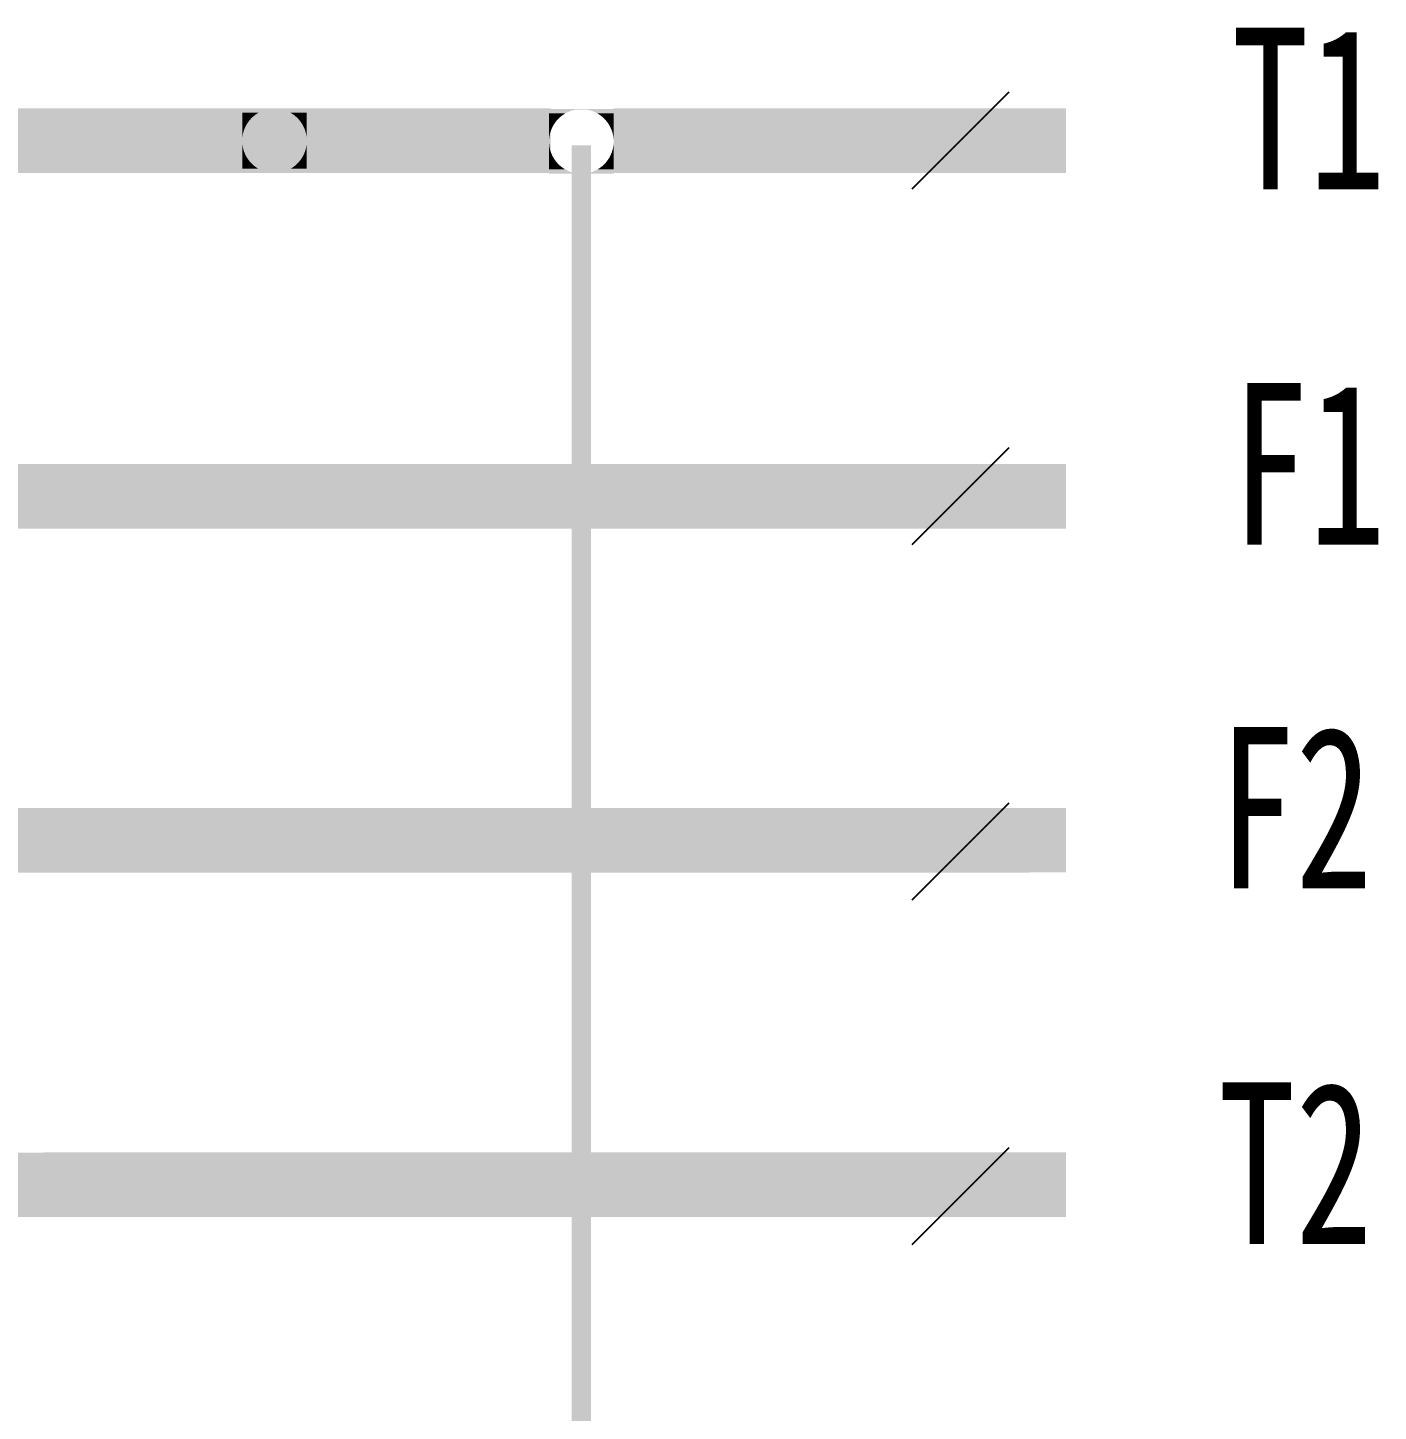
# Model space of a CAD drawing. Header units: millimetres. Extents: x 10667 to 23854, y -3427 to -2899.
# Drawn here: x 15660.24 to 15702.03, y -3181.04 to -3138.22 of the extents above; entities that cross this region are included whole.
import ezdxf

# ---------------------------------------------------------------- set-up
doc = ezdxf.new("R2010")
doc.units = ezdxf.units.MM
doc.header["$LTSCALE"] = 10
doc.layers.add('设备编号', color=2, linetype='Continuous')
doc.layers.add('连 接 线', color=1, linetype='Continuous')
doc.styles.add('HZ', font='SimSun.ttf', dxfattribs={"width": 0.7})

msp = doc.modelspace()

# ---------------------------------------------------------------- linework, layer by layer
at = {"layer": '连 接 线', "color": 3}
for p, q in [((15690.594, -3140.215), (15687.594, -3143.215)), ((15690.594, -3151.215), (15687.594, -3154.215)), ((15690.594, -3151.215), (15687.594, -3154.215)), ((15690.594, -3162.215), (15687.594, -3165.215)), ((15690.594, -3172.881), (15687.594, -3175.881))]:
    msp.add_line(p, q, dxfattribs=at)
at = {"layer": '连 接 线', "color": 1, "const_width": 2}
for points in [[(15646.359, -3141.715), (15676.421, -3141.715)], [(15678.374, -3141.715), (15692.366, -3141.715)], [(15673.494, -3152.715), (15692.366, -3152.715)]]:
    msp.add_lwpolyline(points, dxfattribs=at)
at = {"layer": '连 接 线'}
for points, const_width in [([(15677.372, -3182.812), (15677.372, -3141.855)], 0.6), ([(15653.302, -3152.714), (15691.215, -3152.715)], 2), ([(15691.215, -3152.715), (15677.393, -3152.715)], 2), ([(15691.205, -3163.36), (15650.089, -3163.36)], 2), ([(15692.366, -3163.359), (15691.205, -3163.36)], 2), ([(15679.83, -3174.024), (15630.452, -3174.027)], 2), ([(15692.366, -3174.018), (15678.392, -3174.025)], 2), ([(15680.592, -3174.025), (15692.366, -3174.024)], 2), ([(15692.366, -3174.025), (15681.234, -3174.024)], 2)]:
    msp.add_lwpolyline(points, dxfattribs=dict(at, const_width=const_width))
for points in [[(15666.876, -3140.715), (15667.876, -3140.715), (15666.876, -3140.719), (15667.963, -3140.719)], [(15666.876, -3140.719), (15667.789, -3140.719), (15666.876, -3140.715), (15667.876, -3140.715)], [(15666.876, -3140.719), (15667.963, -3140.719), (15666.876, -3140.73), (15668.05, -3140.73)], [(15666.876, -3140.73), (15667.702, -3140.73), (15666.876, -3140.719), (15667.789, -3140.719)], [(15666.876, -3140.749), (15667.617, -3140.749), (15666.876, -3140.73), (15667.702, -3140.73)], [(15666.876, -3140.775), (15667.534, -3140.775), (15666.876, -3140.749), (15667.617, -3140.749)], [(15666.876, -3140.809), (15667.453, -3140.809), (15666.876, -3140.775), (15667.534, -3140.775)], [(15666.876, -3140.849), (15667.376, -3140.849), (15666.876, -3140.809), (15667.453, -3140.809)], [(15666.876, -3140.896), (15667.302, -3140.896), (15666.876, -3140.849), (15667.376, -3140.849)], [(15667.963, -3140.719), (15668.876, -3140.719), (15667.876, -3140.715), (15668.876, -3140.715)], [(15668.05, -3140.73), (15668.876, -3140.73), (15667.963, -3140.719), (15668.876, -3140.719)], [(15668.135, -3140.749), (15668.876, -3140.749), (15668.05, -3140.73), (15668.876, -3140.73)], [(15668.218, -3140.775), (15668.876, -3140.775), (15668.135, -3140.749), (15668.876, -3140.749)], [(15668.299, -3140.809), (15668.876, -3140.809), (15668.218, -3140.775), (15668.876, -3140.775)], [(15668.376, -3140.849), (15668.876, -3140.849), (15668.299, -3140.809), (15668.876, -3140.809)], [(15668.449, -3140.896), (15668.876, -3140.896), (15668.376, -3140.849), (15668.876, -3140.849)], [(15676.371, -3140.736), (15677.371, -3140.736), (15676.371, -3140.74), (15677.458, -3140.74)], [(15676.371, -3140.74), (15677.284, -3140.74), (15676.371, -3140.736), (15677.371, -3140.736)], [(15676.371, -3140.74), (15677.458, -3140.74), (15676.371, -3140.751), (15677.545, -3140.751)], [(15676.371, -3140.751), (15677.197, -3140.751), (15676.371, -3140.74), (15677.284, -3140.74)], [(15676.371, -3140.77), (15677.112, -3140.77), (15676.371, -3140.751), (15677.197, -3140.751)], [(15676.371, -3140.796), (15677.029, -3140.796), (15676.371, -3140.77), (15677.112, -3140.77)], [(15676.371, -3140.829), (15676.948, -3140.829), (15676.371, -3140.796), (15677.029, -3140.796)], [(15676.371, -3140.87), (15676.871, -3140.87), (15676.371, -3140.829), (15676.948, -3140.829)], [(15677.458, -3140.74), (15678.371, -3140.74), (15677.371, -3140.736), (15678.371, -3140.736)], [(15677.545, -3140.751), (15678.371, -3140.751), (15677.458, -3140.74), (15678.371, -3140.74)], [(15677.63, -3140.77), (15678.371, -3140.77), (15677.545, -3140.751), (15678.371, -3140.751)], [(15677.713, -3140.796), (15678.371, -3140.796), (15677.63, -3140.77), (15678.371, -3140.77)], [(15677.794, -3140.829), (15678.371, -3140.829), (15677.713, -3140.796), (15678.371, -3140.796)], [(15677.871, -3140.87), (15678.371, -3140.87), (15677.794, -3140.829), (15678.371, -3140.829)], [(15666.876, -3140.949), (15667.233, -3140.949), (15666.876, -3140.896), (15667.302, -3140.896)], [(15666.876, -3141.008), (15667.169, -3141.008), (15666.876, -3140.949), (15667.233, -3140.949)], [(15666.876, -3141.072), (15667.11, -3141.072), (15666.876, -3141.008), (15667.169, -3141.008)], [(15666.876, -3141.141), (15667.057, -3141.141), (15666.876, -3141.072), (15667.11, -3141.072)], [(15666.876, -3141.215), (15667.01, -3141.215), (15666.876, -3141.141), (15667.057, -3141.141)], [(15666.876, -3141.292), (15666.97, -3141.292), (15666.876, -3141.215), (15667.01, -3141.215)], [(15668.519, -3140.949), (15668.876, -3140.949), (15668.449, -3140.896), (15668.876, -3140.896)], [(15668.583, -3141.008), (15668.876, -3141.008), (15668.519, -3140.949), (15668.876, -3140.949)], [(15668.642, -3141.072), (15668.876, -3141.072), (15668.583, -3141.008), (15668.876, -3141.008)], [(15668.695, -3141.141), (15668.876, -3141.141), (15668.642, -3141.072), (15668.876, -3141.072)], [(15668.742, -3141.215), (15668.876, -3141.215), (15668.695, -3141.141), (15668.876, -3141.141)], [(15668.782, -3141.292), (15668.876, -3141.292), (15668.742, -3141.215), (15668.876, -3141.215)], [(15676.371, -3140.917), (15676.797, -3140.917), (15676.371, -3140.87), (15676.871, -3140.87)], [(15676.371, -3140.97), (15676.728, -3140.97), (15676.371, -3140.917), (15676.797, -3140.917)], [(15676.371, -3141.029), (15676.664, -3141.029), (15676.371, -3140.97), (15676.728, -3140.97)], [(15676.371, -3141.093), (15676.605, -3141.093), (15676.371, -3141.029), (15676.664, -3141.029)], [(15676.371, -3141.162), (15676.552, -3141.162), (15676.371, -3141.093), (15676.605, -3141.093)], [(15676.371, -3141.236), (15676.505, -3141.236), (15676.371, -3141.162), (15676.552, -3141.162)], [(15676.371, -3141.313), (15676.465, -3141.313), (15676.371, -3141.236), (15676.505, -3141.236)], [(15677.945, -3140.917), (15678.371, -3140.917), (15677.871, -3140.87), (15678.371, -3140.87)], [(15678.014, -3140.97), (15678.371, -3140.97), (15677.945, -3140.917), (15678.371, -3140.917)], [(15678.078, -3141.029), (15678.371, -3141.029), (15678.014, -3140.97), (15678.371, -3140.97)], [(15678.137, -3141.093), (15678.371, -3141.093), (15678.078, -3141.029), (15678.371, -3141.029)], [(15678.19, -3141.162), (15678.371, -3141.162), (15678.137, -3141.093), (15678.371, -3141.093)], [(15678.237, -3141.236), (15678.371, -3141.236), (15678.19, -3141.162), (15678.371, -3141.162)], [(15678.277, -3141.313), (15678.371, -3141.313), (15678.237, -3141.236), (15678.371, -3141.236)], [(15666.876, -3141.373), (15666.936, -3141.373), (15666.876, -3141.292), (15666.97, -3141.292)], [(15666.876, -3141.456), (15666.91, -3141.456), (15666.876, -3141.373), (15666.936, -3141.373)], [(15666.876, -3141.541), (15666.891, -3141.541), (15666.876, -3141.456), (15666.91, -3141.456)], [(15666.876, -3141.628), (15666.88, -3141.628), (15666.876, -3141.541), (15666.891, -3141.541)], [(15666.876, -3141.715), (15666.876, -3141.715), (15666.876, -3141.628), (15666.88, -3141.628)], [(15668.816, -3141.373), (15668.876, -3141.373), (15668.782, -3141.292), (15668.876, -3141.292)], [(15668.842, -3141.456), (15668.876, -3141.456), (15668.816, -3141.373), (15668.876, -3141.373)], [(15668.861, -3141.541), (15668.876, -3141.541), (15668.842, -3141.456), (15668.876, -3141.456)], [(15668.872, -3141.628), (15668.876, -3141.628), (15668.861, -3141.541), (15668.876, -3141.541)], [(15668.876, -3141.715), (15668.876, -3141.715), (15668.872, -3141.628), (15668.876, -3141.628)], [(15676.371, -3141.394), (15676.431, -3141.394), (15676.371, -3141.313), (15676.465, -3141.313)], [(15676.371, -3141.477), (15676.405, -3141.477), (15676.371, -3141.394), (15676.431, -3141.394)], [(15676.371, -3141.562), (15676.386, -3141.562), (15676.371, -3141.477), (15676.405, -3141.477)], [(15676.371, -3141.649), (15676.375, -3141.649), (15676.371, -3141.562), (15676.386, -3141.562)], [(15676.371, -3141.736), (15676.371, -3141.736), (15676.371, -3141.649), (15676.375, -3141.649)], [(15678.311, -3141.394), (15678.371, -3141.394), (15678.277, -3141.313), (15678.371, -3141.313)], [(15678.337, -3141.477), (15678.371, -3141.477), (15678.311, -3141.394), (15678.371, -3141.394)], [(15678.356, -3141.562), (15678.371, -3141.562), (15678.337, -3141.477), (15678.371, -3141.477)], [(15678.367, -3141.649), (15678.371, -3141.649), (15678.356, -3141.562), (15678.371, -3141.562)], [(15678.371, -3141.736), (15678.371, -3141.736), (15678.367, -3141.649), (15678.371, -3141.649)], [(15666.876, -3141.715), (15666.876, -3141.715), (15666.876, -3141.802), (15666.88, -3141.802)], [(15666.876, -3141.802), (15666.88, -3141.802), (15666.876, -3141.889), (15666.891, -3141.889)], [(15666.876, -3141.889), (15666.891, -3141.889), (15666.876, -3141.974), (15666.91, -3141.974)], [(15666.876, -3141.974), (15666.91, -3141.974), (15666.876, -3142.057), (15666.936, -3142.057)], [(15666.876, -3142.057), (15666.936, -3142.057), (15666.876, -3142.138), (15666.97, -3142.138)], [(15666.876, -3142.138), (15666.97, -3142.138), (15666.876, -3142.215), (15667.01, -3142.215)], [(15668.742, -3142.215), (15668.876, -3142.215), (15668.782, -3142.138), (15668.876, -3142.138)], [(15668.782, -3142.138), (15668.876, -3142.138), (15668.816, -3142.057), (15668.876, -3142.057)], [(15668.816, -3142.057), (15668.876, -3142.057), (15668.842, -3141.974), (15668.876, -3141.974)], [(15668.842, -3141.974), (15668.876, -3141.974), (15668.861, -3141.889), (15668.876, -3141.889)], [(15668.861, -3141.889), (15668.876, -3141.889), (15668.872, -3141.802), (15668.876, -3141.802)], [(15668.872, -3141.802), (15668.876, -3141.802), (15668.876, -3141.715)], [(15676.371, -3141.736), (15676.371, -3141.736), (15676.371, -3141.823), (15676.375, -3141.823)], [(15676.371, -3141.823), (15676.375, -3141.823), (15676.371, -3141.909), (15676.386, -3141.909)], [(15676.371, -3141.909), (15676.386, -3141.909), (15676.371, -3141.995), (15676.405, -3141.995)], [(15676.371, -3141.995), (15676.405, -3141.995), (15676.371, -3142.078), (15676.431, -3142.078)], [(15676.371, -3142.078), (15676.431, -3142.078), (15676.371, -3142.158), (15676.465, -3142.158)], [(15678.277, -3142.158), (15678.371, -3142.158), (15678.311, -3142.078), (15678.371, -3142.078)], [(15678.311, -3142.078), (15678.371, -3142.078), (15678.337, -3141.995), (15678.371, -3141.995)], [(15678.337, -3141.995), (15678.371, -3141.995), (15678.356, -3141.909), (15678.371, -3141.909)], [(15678.356, -3141.909), (15678.371, -3141.909), (15678.367, -3141.823), (15678.371, -3141.823)], [(15678.367, -3141.823), (15678.371, -3141.823), (15678.371, -3141.736)], [(15666.876, -3142.215), (15667.01, -3142.215), (15666.876, -3142.289), (15667.057, -3142.289)], [(15666.876, -3142.289), (15667.057, -3142.289), (15666.876, -3142.358), (15667.11, -3142.358)], [(15666.876, -3142.358), (15667.11, -3142.358), (15666.876, -3142.422), (15667.169, -3142.422)], [(15666.876, -3142.422), (15667.169, -3142.422), (15666.876, -3142.481), (15667.233, -3142.481)], [(15666.876, -3142.481), (15667.233, -3142.481), (15666.876, -3142.534), (15667.302, -3142.534)], [(15666.876, -3142.534), (15667.302, -3142.534), (15666.876, -3142.581), (15667.376, -3142.581)], [(15668.376, -3142.581), (15668.876, -3142.581), (15668.449, -3142.534), (15668.876, -3142.534)], [(15668.449, -3142.534), (15668.876, -3142.534), (15668.519, -3142.481), (15668.876, -3142.481)], [(15668.519, -3142.481), (15668.876, -3142.481), (15668.583, -3142.422), (15668.876, -3142.422)], [(15668.583, -3142.422), (15668.876, -3142.422), (15668.642, -3142.358), (15668.876, -3142.358)], [(15668.642, -3142.358), (15668.876, -3142.358), (15668.695, -3142.289), (15668.876, -3142.289)], [(15668.695, -3142.289), (15668.876, -3142.289), (15668.742, -3142.215), (15668.876, -3142.215)], [(15676.371, -3142.158), (15676.465, -3142.158), (15676.371, -3142.236), (15676.505, -3142.236)], [(15676.371, -3142.236), (15676.505, -3142.236), (15676.371, -3142.309), (15676.552, -3142.309)], [(15676.371, -3142.309), (15676.552, -3142.309), (15676.371, -3142.378), (15676.605, -3142.378)], [(15676.371, -3142.378), (15676.605, -3142.378), (15676.371, -3142.443), (15676.664, -3142.443)], [(15676.371, -3142.443), (15676.664, -3142.443), (15676.371, -3142.502), (15676.728, -3142.502)], [(15676.371, -3142.502), (15676.728, -3142.502), (15676.371, -3142.555), (15676.797, -3142.555)], [(15676.371, -3142.555), (15676.797, -3142.555), (15676.371, -3142.602), (15676.871, -3142.602)], [(15677.871, -3142.602), (15678.371, -3142.602), (15677.945, -3142.555), (15678.371, -3142.555)], [(15677.945, -3142.555), (15678.371, -3142.555), (15678.014, -3142.502), (15678.371, -3142.502)], [(15678.014, -3142.502), (15678.371, -3142.502), (15678.078, -3142.443), (15678.371, -3142.443)], [(15678.078, -3142.443), (15678.371, -3142.443), (15678.137, -3142.378), (15678.371, -3142.378)], [(15678.137, -3142.378), (15678.371, -3142.378), (15678.19, -3142.309), (15678.371, -3142.309)], [(15678.19, -3142.309), (15678.371, -3142.309), (15678.237, -3142.236), (15678.371, -3142.236)], [(15678.237, -3142.236), (15678.371, -3142.236), (15678.277, -3142.158), (15678.371, -3142.158)], [(15666.876, -3142.581), (15667.376, -3142.581), (15666.876, -3142.621), (15667.453, -3142.621)], [(15666.876, -3142.621), (15667.453, -3142.621), (15666.876, -3142.655), (15667.534, -3142.655)], [(15666.876, -3142.655), (15667.534, -3142.655), (15666.876, -3142.681), (15667.617, -3142.681)], [(15666.876, -3142.681), (15667.617, -3142.681), (15666.876, -3142.7), (15667.702, -3142.7)], [(15666.876, -3142.7), (15667.702, -3142.7), (15666.876, -3142.711), (15667.789, -3142.711)], [(15666.876, -3142.711), (15667.789, -3142.711), (15666.876, -3142.715), (15667.876, -3142.715)], [(15667.876, -3142.715), (15668.876, -3142.715), (15667.963, -3142.711), (15668.876, -3142.711)], [(15667.963, -3142.711), (15668.876, -3142.711), (15668.05, -3142.7), (15668.876, -3142.7)], [(15668.05, -3142.7), (15668.876, -3142.7), (15668.135, -3142.681), (15668.876, -3142.681)], [(15668.135, -3142.681), (15668.876, -3142.681), (15668.218, -3142.655), (15668.876, -3142.655)], [(15668.218, -3142.655), (15668.876, -3142.655), (15668.299, -3142.621), (15668.876, -3142.621)], [(15668.299, -3142.621), (15668.876, -3142.621), (15668.376, -3142.581), (15668.876, -3142.581)], [(15676.371, -3142.602), (15676.871, -3142.602), (15676.371, -3142.642), (15676.948, -3142.642)], [(15676.371, -3142.642), (15676.948, -3142.642), (15676.371, -3142.675), (15677.029, -3142.675)], [(15676.371, -3142.675), (15677.029, -3142.675), (15676.371, -3142.702), (15677.112, -3142.702)], [(15676.371, -3142.702), (15677.112, -3142.702), (15676.371, -3142.721), (15677.197, -3142.721)], [(15676.371, -3142.721), (15677.197, -3142.721), (15676.371, -3142.732), (15677.284, -3142.732)], [(15676.371, -3142.732), (15677.284, -3142.732), (15676.371, -3142.736), (15677.371, -3142.736)], [(15677.371, -3142.736), (15678.371, -3142.736), (15677.458, -3142.732), (15678.371, -3142.732)], [(15677.458, -3142.732), (15678.371, -3142.732), (15677.545, -3142.721), (15678.371, -3142.721)], [(15677.545, -3142.721), (15678.371, -3142.721), (15677.63, -3142.702), (15678.371, -3142.702)], [(15677.63, -3142.702), (15678.371, -3142.702), (15677.713, -3142.675), (15678.371, -3142.675)], [(15677.713, -3142.675), (15678.371, -3142.675), (15677.794, -3142.642), (15678.371, -3142.642)], [(15677.794, -3142.642), (15678.371, -3142.642), (15677.871, -3142.602), (15678.371, -3142.602)]]:
    msp.add_solid(points, dxfattribs=at)

# ---------------------------------------------------------------- texts
at = {"layer": '设备编号', "color": 6, "style": 'HZ', "width": 0.7}
for s, p in [('T1', (15697.499, -3143.215)), ('F1', (15697.499, -3154.215)), ('F2', (15697.084, -3164.853)), ('T2', (15697.084, -3175.853))]:
    msp.add_text(s, height=5, dxfattribs=at).set_placement(p)

doc.saveas('drawing.dxf')
